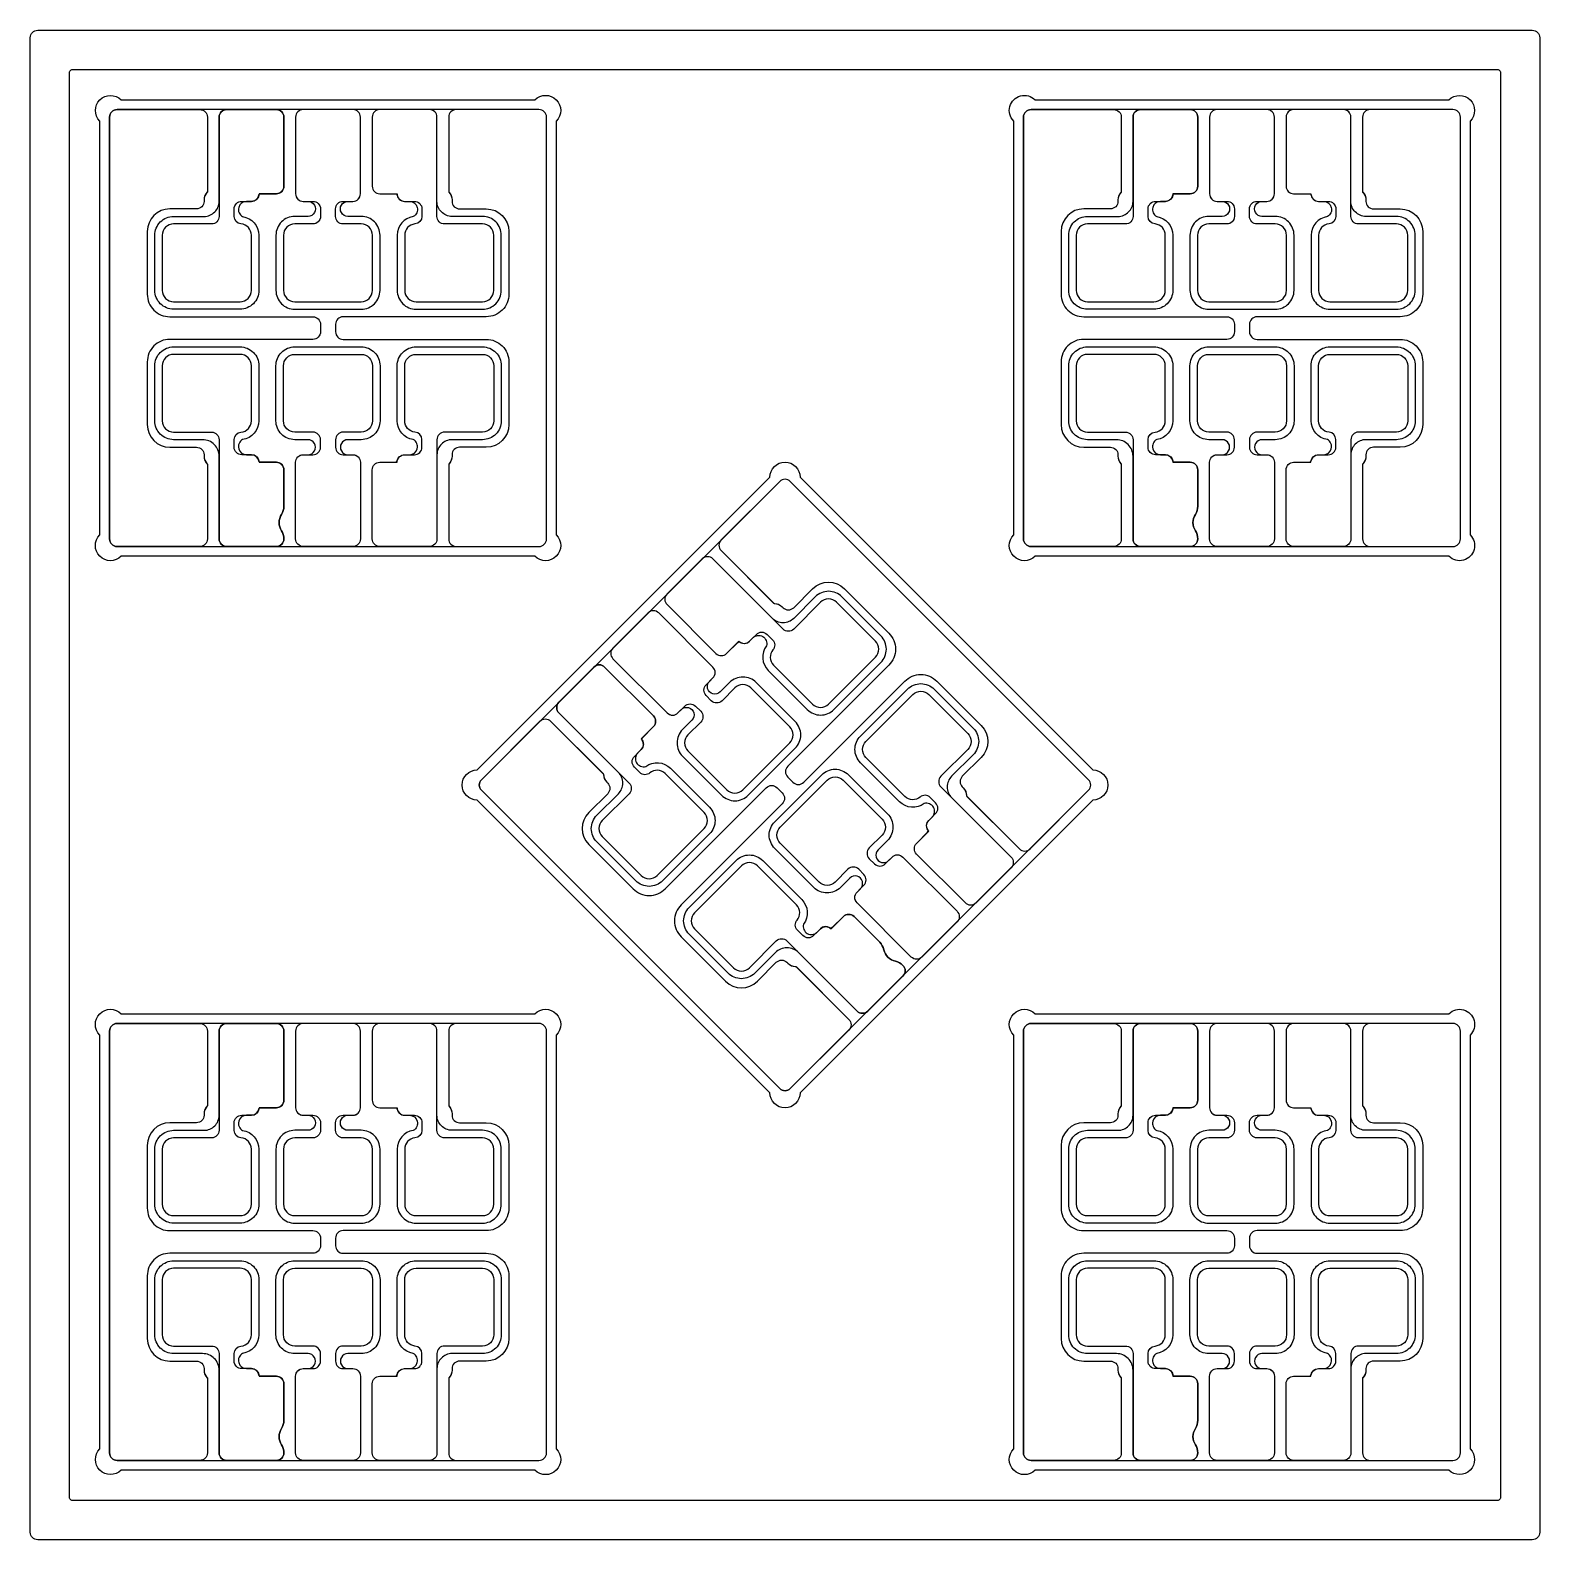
# Model space of a CAD drawing. Header units: millimetres. Extents: x -50 to 50, y -50 to 50.
import ezdxf

# ---------------------------------------------------------------- set-up
doc = ezdxf.new("R2010")
doc.units = ezdxf.units.MM
for name, color, linetype in [('hoye_holder', 7, 'Continuous'), ('hoye_holder_extents', 7, 'Continuous'), ('hoye_metal_feature', 4, 'Continuous'), ('hoye_metal_support', 9, 'Continuous'), ('hoye_shim', 5, 'Continuous'), ('shelf_riser', 6, 'Continuous')]:
    doc.layers.add(name, color=color, linetype=linetype)

msp = doc.modelspace()

# ---------------------------------------------------------------- linework, layer by layer
at = {"layer": 'hoye_holder'}
for points in [[(-45.48, 44.07, -1), (-44.07, 45.48), (-16.6, 45.48, -1), (-15.18, 44.07), (-15.18, 16.6, -1), (-16.6, 15.18), (-44.07, 15.18, -1), (-45.48, 16.6)], [(15.18, 44.07, -1), (16.6, 45.48), (44.07, 45.48, -1), (45.48, 44.07), (45.48, 16.6, -1), (44.07, 15.18), (16.6, 15.18, -1), (15.18, 16.6)], [(-20.43, -1, -1), (-20.43, 1), (-1, 20.43, -1), (1, 20.43), (20.43, 1, -1), (20.43, -1), (1, -20.43, -1), (-1, -20.43)], [(-45.48, -16.6, -1), (-44.07, -15.18), (-16.6, -15.18, -1), (-15.18, -16.6), (-15.18, -44.07, -1), (-16.6, -45.48), (-44.07, -45.48, -1), (-45.48, -44.07)], [(15.18, -16.6, -1), (16.6, -15.18), (44.07, -15.18, -1), (45.48, -16.6), (45.48, -44.07, -1), (44.07, -45.48), (16.6, -45.48, -1), (15.18, -44.07)]]:
    msp.add_lwpolyline(points, format="xyb", close=True, dxfattribs=at)
at = {"layer": 'hoye_holder_extents'}
msp.add_lwpolyline([(-50.1, -49.6), (-50.1, 49.6, -0.414214), (-49.6, 50.1), (49.6, 50.1, -0.414214), (50.1, 49.6), (50.1, -49.6, -0.414214), (49.6, -50.1), (-49.6, -50.1, -0.414214)], format="xyb", close=True, dxfattribs=at)
at = {"layer": 'hoye_metal_feature'}
for points in [[(-44.33, 44.83), (-38.84, 44.83, -0.414214), (-38.34, 44.33), (-38.34, 39.41, -0.183232), (-38.37, 39.33, 0.183233), (-38.56, 38.83), (-38.56, 38.74, -0.414214), (-39.06, 38.24), (-40.83, 38.24, 0.414212), (-42.33, 36.74), (-42.33, 32.58, 0.414215), (-40.83, 31.08), (-31.33, 31.08, -0.414213), (-30.83, 30.58), (-30.83, 30.08, -0.414214), (-31.33, 29.58), (-40.83, 29.58, 0.414215), (-42.33, 28.08), (-42.33, 23.92, 0.414212), (-40.83, 22.42), (-39.06, 22.42, -0.414214), (-38.56, 21.92), (-38.56, 21.83, 0.183233), (-38.37, 21.34, -0.183232), (-38.34, 21.25), (-38.34, 16.33, -0.414214), (-38.84, 15.83), (-44.33, 15.83, -0.414214), (-44.83, 16.33), (-44.83, 44.33, -0.414214)], [(-37.56, 38.74), (-37.56, 37.74, -0.414214), (-38.06, 37.24), (-40.58, 37.24, 0.414214), (-41.33, 36.49), (-41.33, 32.83, 0.414214), (-40.58, 32.08), (-36.17, 32.08, 0.414214), (-35.42, 32.83), (-35.42, 36.49, 0.388526), (-36.11, 37.24, -0.388526), (-36.56, 37.74), (-36.56, 38.24, -0.414214), (-36.06, 38.74), (-35.41, 38.74, 0.356394), (-34.92, 39.14, -0.356394), (-34.8, 39.24), (-33.76, 39.24, 0.414214), (-33.26, 39.74), (-33.26, 44.33, 0.414214), (-33.76, 44.83), (-37.06, 44.83, 0.414214), (-37.56, 44.33), (-37.56, 40.29)], [(-31.98, 38.74), (-31.33, 38.74, -0.414214), (-30.83, 38.24), (-30.83, 37.74, -0.414213), (-31.33, 37.24), (-32.54, 37.24, 0.414214), (-33.29, 36.49), (-33.29, 32.83, 0.414214), (-32.54, 32.08), (-28.13, 32.08, 0.414214), (-27.38, 32.83), (-27.38, 36.49, 0.414214), (-28.13, 37.24), (-29.33, 37.24, -0.414214), (-29.83, 37.74), (-29.83, 38.24, -0.414213), (-29.33, 38.74), (-28.68, 38.74, 0.414214), (-28.18, 39.24), (-28.18, 44.33, 0.414214), (-28.68, 44.83), (-31.98, 44.83, 0.414214), (-32.48, 44.33), (-32.48, 39.24, 0.414213)], [(-16.33, 44.83), (-21.82, 44.83, 0.414214), (-22.32, 44.33), (-22.32, 39.41, 0.183232), (-22.29, 39.33, -0.183233), (-22.1, 38.83), (-22.1, 38.74, 0.414214), (-21.6, 38.24), (-19.83, 38.24, -0.414212), (-18.33, 36.74), (-18.33, 32.58, -0.414215), (-19.83, 31.08), (-29.33, 31.08, 0.414213), (-29.83, 30.58), (-29.83, 30.08, 0.414214), (-29.33, 29.58), (-19.83, 29.58, -0.414215), (-18.33, 28.08), (-18.33, 23.92, -0.414212), (-19.83, 22.42), (-21.6, 22.42, 0.414214), (-22.1, 21.92), (-22.1, 21.83, -0.183233), (-22.29, 21.34, 0.183232), (-22.32, 21.25), (-22.32, 16.33, 0.414214), (-21.82, 15.83), (-16.33, 15.83, 0.414214), (-15.83, 16.33), (-15.83, 44.33, 0.414214)], [(-27.4, 44.33), (-27.4, 39.74, 0.414214), (-26.9, 39.24), (-25.87, 39.24, -0.356394), (-25.74, 39.14, 0.356394), (-25.25, 38.74), (-24.6, 38.74, -0.414214), (-24.1, 38.24), (-24.1, 37.74, -0.388526), (-24.56, 37.24, 0.388526), (-25.24, 36.49), (-25.24, 32.83, 0.414214), (-24.49, 32.08), (-20.08, 32.08, 0.414214), (-19.33, 32.83), (-19.33, 36.49, 0.414214), (-20.08, 37.24), (-22.6, 37.24, -0.414214), (-23.1, 37.74), (-23.1, 38.74), (-23.1, 40.29), (-23.1, 44.33, 0.414214), (-23.6, 44.83), (-26.9, 44.83, 0.414214)], [(16.33, 44.83), (21.82, 44.83, -0.414214), (22.32, 44.33), (22.32, 39.41, -0.183232), (22.29, 39.33, 0.183233), (22.1, 38.83), (22.1, 38.74, -0.414214), (21.6, 38.24), (19.83, 38.24, 0.414212), (18.33, 36.74), (18.33, 32.58, 0.414215), (19.83, 31.08), (29.33, 31.08, -0.414213), (29.83, 30.58), (29.83, 30.08, -0.414214), (29.33, 29.58), (19.83, 29.58, 0.414215), (18.33, 28.08), (18.33, 23.92, 0.414212), (19.83, 22.42), (21.6, 22.42, -0.414214), (22.1, 21.92), (22.1, 21.83, 0.183233), (22.29, 21.34, -0.183232), (22.32, 21.25), (22.32, 16.33, -0.414214), (21.82, 15.83), (16.33, 15.83, -0.414214), (15.83, 16.33), (15.83, 44.33, -0.414214)], [(23.1, 38.74), (23.1, 37.74, -0.414214), (22.6, 37.24), (20.08, 37.24, 0.414214), (19.33, 36.49), (19.33, 32.83, 0.414214), (20.08, 32.08), (24.49, 32.08, 0.414214), (25.24, 32.83), (25.24, 36.49, 0.388526), (24.56, 37.24, -0.388526), (24.1, 37.74), (24.1, 38.24, -0.414214), (24.6, 38.74), (25.25, 38.74, 0.356394), (25.74, 39.14, -0.356394), (25.87, 39.24), (26.9, 39.24, 0.414214), (27.4, 39.74), (27.4, 44.33, 0.414214), (26.9, 44.83), (23.6, 44.83, 0.414214), (23.1, 44.33), (23.1, 40.29)], [(28.68, 38.74), (29.33, 38.74, -0.414214), (29.83, 38.24), (29.83, 37.74, -0.414213), (29.33, 37.24), (28.13, 37.24, 0.414214), (27.38, 36.49), (27.38, 32.83, 0.414214), (28.13, 32.08), (32.54, 32.08, 0.414214), (33.29, 32.83), (33.29, 36.49, 0.414214), (32.54, 37.24), (31.33, 37.24, -0.414214), (30.83, 37.74), (30.83, 38.24, -0.414213), (31.33, 38.74), (31.98, 38.74, 0.414214), (32.48, 39.24), (32.48, 44.33, 0.414214), (31.98, 44.83), (28.68, 44.83, 0.414214), (28.18, 44.33), (28.18, 39.24, 0.414213)], [(44.33, 44.83), (38.84, 44.83, 0.414214), (38.34, 44.33), (38.34, 39.41, 0.183232), (38.37, 39.33, -0.183233), (38.56, 38.83), (38.56, 38.74, 0.414214), (39.06, 38.24), (40.83, 38.24, -0.414212), (42.33, 36.74), (42.33, 32.58, -0.414215), (40.83, 31.08), (31.33, 31.08, 0.414213), (30.83, 30.58), (30.83, 30.08, 0.414214), (31.33, 29.58), (40.83, 29.58, -0.414215), (42.33, 28.08), (42.33, 23.92, -0.414212), (40.83, 22.42), (39.06, 22.42, 0.414214), (38.56, 21.92), (38.56, 21.83, -0.183233), (38.37, 21.34, 0.183232), (38.34, 21.25), (38.34, 16.33, 0.414214), (38.84, 15.83), (44.33, 15.83, 0.414214), (44.83, 16.33), (44.83, 44.33, 0.414214)], [(33.26, 44.33), (33.26, 39.74, 0.414214), (33.76, 39.24), (34.8, 39.24, -0.356394), (34.92, 39.14, 0.356394), (35.41, 38.74), (36.06, 38.74, -0.414214), (36.56, 38.24), (36.56, 37.74, -0.388526), (36.11, 37.24, 0.388526), (35.42, 36.49), (35.42, 32.83, 0.414214), (36.17, 32.08), (40.58, 32.08, 0.414214), (41.33, 32.83), (41.33, 36.49, 0.414214), (40.58, 37.24), (38.06, 37.24, -0.414214), (37.56, 37.74), (37.56, 38.74), (37.56, 40.29), (37.56, 44.33, 0.414214), (37.06, 44.83), (33.76, 44.83, 0.414214)], [(-33.76, 15.83, 0.414214), (-33.26, 16.33, 0.144369), (-33.42, 16.88, -0.294884), (-33.42, 17.96, 0.144369), (-33.26, 18.5), (-33.26, 20.92, 0.414214), (-33.76, 21.42), (-34.8, 21.42, -0.356394), (-34.92, 21.52, 0.356394), (-35.41, 21.92), (-36.06, 21.92, -0.414214), (-36.56, 22.42), (-36.56, 22.93, -0.388526), (-36.11, 23.42, 0.388526), (-35.42, 24.17), (-35.42, 27.83, 0.414214), (-36.17, 28.58), (-40.58, 28.58, 0.414214), (-41.33, 27.83), (-41.33, 24.17, 0.414214), (-40.58, 23.42), (-38.06, 23.42, -0.414214), (-37.56, 22.92), (-37.56, 21.92), (-37.56, 20.38), (-37.56, 16.33, 0.414214), (-37.06, 15.83)], [(-31.98, 21.92), (-31.33, 21.92, 0.414214), (-30.83, 22.42), (-30.83, 22.92, 0.414213), (-31.33, 23.42), (-32.54, 23.42, -0.414214), (-33.29, 24.17), (-33.29, 27.83, -0.414214), (-32.54, 28.58), (-28.13, 28.58, -0.414214), (-27.38, 27.83), (-27.38, 24.17, -0.414214), (-28.13, 23.42), (-29.33, 23.42, 0.414214), (-29.83, 22.92), (-29.83, 22.42, 0.414213), (-29.33, 21.92), (-28.68, 21.92, -0.414214), (-28.18, 21.42), (-28.18, 16.33, -0.414214), (-28.68, 15.83), (-31.98, 15.83, -0.414214), (-32.48, 16.33), (-32.48, 21.42, -0.414213)], [(-27.4, 16.33), (-27.4, 20.92, -0.414214), (-26.9, 21.42), (-25.87, 21.42, 0.356394), (-25.74, 21.52, -0.356394), (-25.25, 21.92), (-24.6, 21.92, 0.414214), (-24.1, 22.42), (-24.1, 22.93, 0.388526), (-24.56, 23.42, -0.388526), (-25.24, 24.17), (-25.24, 27.83, -0.414214), (-24.49, 28.58), (-20.08, 28.58, -0.414214), (-19.33, 27.83), (-19.33, 24.17, -0.414214), (-20.08, 23.42), (-22.6, 23.42, 0.414214), (-23.1, 22.92), (-23.1, 21.92), (-23.1, 20.38), (-23.1, 16.33, -0.414214), (-23.6, 15.83), (-26.9, 15.83, -0.414214)], [(26.9, 15.83, 0.414214), (27.4, 16.33, 0.144369), (27.24, 16.88, -0.294884), (27.24, 17.96, 0.144369), (27.4, 18.5), (27.4, 20.92, 0.414214), (26.9, 21.42), (25.87, 21.42, -0.356394), (25.74, 21.52, 0.356394), (25.25, 21.92), (24.6, 21.92, -0.414214), (24.1, 22.42), (24.1, 22.93, -0.388526), (24.56, 23.42, 0.388526), (25.24, 24.17), (25.24, 27.83, 0.414214), (24.49, 28.58), (20.08, 28.58, 0.414214), (19.33, 27.83), (19.33, 24.17, 0.414214), (20.08, 23.42), (22.6, 23.42, -0.414214), (23.1, 22.92), (23.1, 21.92), (23.1, 20.38), (23.1, 16.33, 0.414214), (23.6, 15.83)], [(28.68, 21.92), (29.33, 21.92, 0.414214), (29.83, 22.42), (29.83, 22.92, 0.414213), (29.33, 23.42), (28.13, 23.42, -0.414214), (27.38, 24.17), (27.38, 27.83, -0.414214), (28.13, 28.58), (32.54, 28.58, -0.414214), (33.29, 27.83), (33.29, 24.17, -0.414214), (32.54, 23.42), (31.33, 23.42, 0.414214), (30.83, 22.92), (30.83, 22.42, 0.414213), (31.33, 21.92), (31.98, 21.92, -0.414214), (32.48, 21.42), (32.48, 16.33, -0.414214), (31.98, 15.83), (28.68, 15.83, -0.414214), (28.18, 16.33), (28.18, 21.42, -0.414213)], [(33.26, 16.33), (33.26, 20.92, -0.414214), (33.76, 21.42), (34.8, 21.42, 0.356394), (34.92, 21.52, -0.356394), (35.41, 21.92), (36.06, 21.92, 0.414214), (36.56, 22.42), (36.56, 22.93, 0.388526), (36.11, 23.42, -0.388526), (35.42, 24.17), (35.42, 27.83, -0.414214), (36.17, 28.58), (40.58, 28.58, -0.414214), (41.33, 27.83), (41.33, 24.17, -0.414214), (40.58, 23.42), (38.06, 23.42, 0.414214), (37.56, 22.92), (37.56, 21.92), (37.56, 20.38), (37.56, 16.33, -0.414214), (37.06, 15.83), (33.76, 15.83, -0.414214)], [(-0.35, 20.15), (-4.24, 16.27, 0.414214), (-4.24, 15.56), (-0.76, 12.08, 0.183232), (-0.68, 12.05, -0.183233), (-0.19, 11.83), (-0.13, 11.77, 0.414214), (0.58, 11.77), (1.83, 13.02, -0.414212), (3.95, 13.02), (6.89, 10.08, -0.414215), (6.89, 7.95), (0.18, 1.24, 0.414213), (0.18, 0.53), (0.53, 0.18, 0.414214), (1.24, 0.18), (7.95, 6.89, -0.414215), (10.08, 6.89), (13.02, 3.95, -0.414212), (13.02, 1.83), (11.77, 0.58, 0.414214), (11.77, -0.13), (11.83, -0.19, -0.183233), (12.05, -0.68, 0.183232), (12.08, -0.76), (15.56, -4.24, 0.414214), (16.27, -4.24), (20.15, -0.35, 0.414214), (20.15, 0.35), (0.35, 20.15, 0.414214)], [(-7.83, 11.97), (-4.58, 8.73, 0.414214), (-3.88, 8.73), (-3.14, 9.46, -0.356394), (-2.98, 9.48, 0.356394), (-2.36, 9.54), (-1.9, 10, -0.414214), (-1.19, 10), (-0.83, 9.64, -0.388526), (-0.8, 8.97, 0.388526), (-0.76, 7.96), (1.83, 5.37, 0.414214), (2.89, 5.37), (6.01, 8.49, 0.414214), (6.01, 9.55), (3.42, 12.13, 0.414214), (2.36, 12.13), (0.58, 10.35, -0.414214), (-0.13, 10.35), (-0.84, 11.06), (-1.93, 12.15), (-4.79, 15.01, 0.414214), (-5.49, 15.01), (-7.83, 12.68, 0.414214)], [(-7.11, 4.78), (-6.65, 5.24, -0.414214), (-5.95, 5.24), (-5.59, 4.89, -0.414213), (-5.59, 4.18), (-6.45, 3.33, 0.414214), (-6.45, 2.27), (-3.86, -0.32, 0.414214), (-2.8, -0.32), (0.32, 2.8, 0.414214), (0.32, 3.86), (-2.27, 6.45, 0.414214), (-3.33, 6.45), (-4.18, 5.59, -0.414214), (-4.89, 5.59), (-5.24, 5.95, -0.414213), (-5.24, 6.65), (-4.78, 7.11, 0.414214), (-4.78, 7.82), (-8.38, 11.42, 0.414214), (-9.09, 11.42), (-11.42, 9.09, 0.414214), (-11.42, 8.38), (-7.82, 4.78, 0.414213)], [(-11.06, 0.84), (-10.35, 0.13, -0.414214), (-10.35, -0.58), (-12.13, -2.36, 0.414214), (-12.13, -3.42), (-9.55, -6.01, 0.414214), (-8.49, -6.01), (-5.37, -2.89, 0.414214), (-5.37, -1.83), (-7.96, 0.76, 0.388526), (-8.97, 0.8, -0.388526), (-9.64, 0.83), (-10, 1.19, -0.414214), (-10, 1.9), (-9.54, 2.36, 0.356394), (-9.48, 2.98, -0.356394), (-9.46, 3.14), (-8.73, 3.88, 0.414214), (-8.73, 4.58), (-11.97, 7.83, 0.414214), (-12.68, 7.83), (-15.01, 5.49, 0.414214), (-15.01, 4.79), (-12.15, 1.93)], [(11.97, -7.83), (8.73, -4.58, -0.414214), (8.73, -3.88), (9.46, -3.14, 0.356394), (9.48, -2.98, -0.356394), (9.54, -2.36), (10, -1.9, 0.414214), (10, -1.19), (9.64, -0.83, 0.388526), (8.97, -0.8, -0.388526), (7.96, -0.76), (5.37, 1.83, -0.414214), (5.37, 2.89), (8.49, 6.01, -0.414214), (9.55, 6.01), (12.13, 3.42, -0.414214), (12.13, 2.36), (10.35, 0.58, 0.414214), (10.35, -0.13), (11.06, -0.84), (12.15, -1.93), (15.01, -4.79, -0.414214), (15.01, -5.49), (12.68, -7.83, -0.414214)], [(-20.15, 0.35), (-16.27, 4.24, -0.414214), (-15.56, 4.24), (-12.08, 0.76, -0.183232), (-12.05, 0.68, 0.183233), (-11.83, 0.19), (-11.77, 0.13, -0.414214), (-11.77, -0.58), (-13.02, -1.83, 0.414212), (-13.02, -3.95), (-10.08, -6.89, 0.414215), (-7.95, -6.89), (-1.24, -0.18, -0.414213), (-0.53, -0.18), (-0.18, -0.53, -0.414214), (-0.18, -1.24), (-6.89, -7.95, 0.414215), (-6.89, -10.08), (-3.95, -13.02, 0.414212), (-1.83, -13.02), (-0.58, -11.77, -0.414214), (0.13, -11.77), (0.19, -11.83, 0.183233), (0.68, -12.05, -0.183232), (0.76, -12.08), (4.24, -15.56, -0.414214), (4.24, -16.27), (0.35, -20.15, -0.414214), (-0.35, -20.15), (-20.15, -0.35, -0.414214)], [(4.78, -7.11), (5.24, -6.65, 0.414214), (5.24, -5.95), (4.89, -5.59, 0.414213), (4.18, -5.59), (3.33, -6.45, -0.414214), (2.27, -6.45), (-0.32, -3.86, -0.414214), (-0.32, -2.8), (2.8, 0.32, -0.414214), (3.86, 0.32), (6.45, -2.27, -0.414214), (6.45, -3.33), (5.59, -4.18, 0.414214), (5.59, -4.89), (5.95, -5.24, 0.414213), (6.65, -5.24), (7.11, -4.78, -0.414214), (7.82, -4.78), (11.42, -8.38, -0.414214), (11.42, -9.09), (9.09, -11.42, -0.414214), (8.38, -11.42), (4.78, -7.82, -0.414213)], [(7.83, -12.68, 0.414214), (7.83, -11.97, 0.144369), (7.33, -11.7, -0.294884), (6.56, -10.93, 0.144369), (6.29, -10.44), (4.58, -8.73, 0.414214), (3.88, -8.73), (3.14, -9.46, -0.356394), (2.98, -9.48, 0.356394), (2.36, -9.54), (1.9, -10, -0.414214), (1.19, -10), (0.83, -9.64, -0.388526), (0.8, -8.97, 0.388526), (0.76, -7.96), (-1.83, -5.37, 0.414214), (-2.89, -5.37), (-6.01, -8.49, 0.414214), (-6.01, -9.55), (-3.42, -12.13, 0.414214), (-2.36, -12.13), (-0.58, -10.35, -0.414214), (0.13, -10.35), (0.84, -11.06), (1.93, -12.15), (4.79, -15.01, 0.414214), (5.49, -15.01)], [(-44.33, -15.83), (-38.84, -15.83, -0.414214), (-38.34, -16.33), (-38.34, -21.25, -0.183232), (-38.37, -21.34, 0.183233), (-38.56, -21.83), (-38.56, -21.92, -0.414214), (-39.06, -22.42), (-40.83, -22.42, 0.414212), (-42.33, -23.92), (-42.33, -28.08, 0.414215), (-40.83, -29.58), (-31.33, -29.58, -0.414213), (-30.83, -30.08), (-30.83, -30.58, -0.414214), (-31.33, -31.08), (-40.83, -31.08, 0.414215), (-42.33, -32.58), (-42.33, -36.74, 0.414212), (-40.83, -38.24), (-39.06, -38.24, -0.414214), (-38.56, -38.74), (-38.56, -38.83, 0.183233), (-38.37, -39.33, -0.183232), (-38.34, -39.41), (-38.34, -44.33, -0.414214), (-38.84, -44.83), (-44.33, -44.83, -0.414214), (-44.83, -44.33), (-44.83, -16.33, -0.414214)], [(-37.56, -21.92), (-37.56, -22.92, -0.414214), (-38.06, -23.42), (-40.58, -23.42, 0.414214), (-41.33, -24.17), (-41.33, -27.83, 0.414214), (-40.58, -28.58), (-36.17, -28.58, 0.414214), (-35.42, -27.83), (-35.42, -24.17, 0.388526), (-36.11, -23.42, -0.388526), (-36.56, -22.93), (-36.56, -22.42, -0.414214), (-36.06, -21.92), (-35.41, -21.92, 0.356394), (-34.92, -21.52, -0.356394), (-34.8, -21.42), (-33.76, -21.42, 0.414214), (-33.26, -20.92), (-33.26, -16.33, 0.414214), (-33.76, -15.83), (-37.06, -15.83, 0.414214), (-37.56, -16.33), (-37.56, -20.38)], [(-31.98, -21.92), (-31.33, -21.92, -0.414214), (-30.83, -22.42), (-30.83, -22.92, -0.414213), (-31.33, -23.42), (-32.54, -23.42, 0.414214), (-33.29, -24.17), (-33.29, -27.83, 0.414214), (-32.54, -28.58), (-28.13, -28.58, 0.414214), (-27.38, -27.83), (-27.38, -24.17, 0.414214), (-28.13, -23.42), (-29.33, -23.42, -0.414214), (-29.83, -22.92), (-29.83, -22.42, -0.414213), (-29.33, -21.92), (-28.68, -21.92, 0.414214), (-28.18, -21.42), (-28.18, -16.33, 0.414214), (-28.68, -15.83), (-31.98, -15.83, 0.414214), (-32.48, -16.33), (-32.48, -21.42, 0.414213)], [(-16.33, -15.83), (-21.82, -15.83, 0.414214), (-22.32, -16.33), (-22.32, -21.25, 0.183232), (-22.29, -21.34, -0.183233), (-22.1, -21.83), (-22.1, -21.92, 0.414214), (-21.6, -22.42), (-19.83, -22.42, -0.414212), (-18.33, -23.92), (-18.33, -28.08, -0.414215), (-19.83, -29.58), (-29.33, -29.58, 0.414213), (-29.83, -30.08), (-29.83, -30.58, 0.414214), (-29.33, -31.08), (-19.83, -31.08, -0.414215), (-18.33, -32.58), (-18.33, -36.74, -0.414212), (-19.83, -38.24), (-21.6, -38.24, 0.414214), (-22.1, -38.74), (-22.1, -38.83, -0.183233), (-22.29, -39.33, 0.183232), (-22.32, -39.41), (-22.32, -44.33, 0.414214), (-21.82, -44.83), (-16.33, -44.83, 0.414214), (-15.83, -44.33), (-15.83, -16.33, 0.414214)], [(-27.4, -16.33), (-27.4, -20.92, 0.414214), (-26.9, -21.42), (-25.87, -21.42, -0.356394), (-25.74, -21.52, 0.356394), (-25.25, -21.92), (-24.6, -21.92, -0.414214), (-24.1, -22.42), (-24.1, -22.93, -0.388526), (-24.56, -23.42, 0.388526), (-25.24, -24.17), (-25.24, -27.83, 0.414214), (-24.49, -28.58), (-20.08, -28.58, 0.414214), (-19.33, -27.83), (-19.33, -24.17, 0.414214), (-20.08, -23.42), (-22.6, -23.42, -0.414214), (-23.1, -22.92), (-23.1, -21.92), (-23.1, -20.38), (-23.1, -16.33, 0.414214), (-23.6, -15.83), (-26.9, -15.83, 0.414214)], [(16.33, -15.83), (21.82, -15.83, -0.414214), (22.32, -16.33), (22.32, -21.25, -0.183232), (22.29, -21.34, 0.183233), (22.1, -21.83), (22.1, -21.92, -0.414214), (21.6, -22.42), (19.83, -22.42, 0.414212), (18.33, -23.92), (18.33, -28.08, 0.414215), (19.83, -29.58), (29.33, -29.58, -0.414213), (29.83, -30.08), (29.83, -30.58, -0.414214), (29.33, -31.08), (19.83, -31.08, 0.414215), (18.33, -32.58), (18.33, -36.74, 0.414212), (19.83, -38.24), (21.6, -38.24, -0.414214), (22.1, -38.74), (22.1, -38.83, 0.183233), (22.29, -39.33, -0.183232), (22.32, -39.41), (22.32, -44.33, -0.414214), (21.82, -44.83), (16.33, -44.83, -0.414214), (15.83, -44.33), (15.83, -16.33, -0.414214)], [(23.1, -21.92), (23.1, -22.92, -0.414214), (22.6, -23.42), (20.08, -23.42, 0.414214), (19.33, -24.17), (19.33, -27.83, 0.414214), (20.08, -28.58), (24.49, -28.58, 0.414214), (25.24, -27.83), (25.24, -24.17, 0.388526), (24.56, -23.42, -0.388526), (24.1, -22.93), (24.1, -22.42, -0.414214), (24.6, -21.92), (25.25, -21.92, 0.356394), (25.74, -21.52, -0.356394), (25.87, -21.42), (26.9, -21.42, 0.414214), (27.4, -20.92), (27.4, -16.33, 0.414214), (26.9, -15.83), (23.6, -15.83, 0.414214), (23.1, -16.33), (23.1, -20.38)], [(28.68, -21.92), (29.33, -21.92, -0.414214), (29.83, -22.42), (29.83, -22.92, -0.414213), (29.33, -23.42), (28.13, -23.42, 0.414214), (27.38, -24.17), (27.38, -27.83, 0.414214), (28.13, -28.58), (32.54, -28.58, 0.414214), (33.29, -27.83), (33.29, -24.17, 0.414214), (32.54, -23.42), (31.33, -23.42, -0.414214), (30.83, -22.92), (30.83, -22.42, -0.414213), (31.33, -21.92), (31.98, -21.92, 0.414214), (32.48, -21.42), (32.48, -16.33, 0.414214), (31.98, -15.83), (28.68, -15.83, 0.414214), (28.18, -16.33), (28.18, -21.42, 0.414213)], [(44.33, -15.83), (38.84, -15.83, 0.414214), (38.34, -16.33), (38.34, -21.25, 0.183232), (38.37, -21.34, -0.183233), (38.56, -21.83), (38.56, -21.92, 0.414214), (39.06, -22.42), (40.83, -22.42, -0.414212), (42.33, -23.92), (42.33, -28.08, -0.414215), (40.83, -29.58), (31.33, -29.58, 0.414213), (30.83, -30.08), (30.83, -30.58, 0.414214), (31.33, -31.08), (40.83, -31.08, -0.414215), (42.33, -32.58), (42.33, -36.74, -0.414212), (40.83, -38.24), (39.06, -38.24, 0.414214), (38.56, -38.74), (38.56, -38.83, -0.183233), (38.37, -39.33, 0.183232), (38.34, -39.41), (38.34, -44.33, 0.414214), (38.84, -44.83), (44.33, -44.83, 0.414214), (44.83, -44.33), (44.83, -16.33, 0.414214)], [(33.26, -16.33), (33.26, -20.92, 0.414214), (33.76, -21.42), (34.8, -21.42, -0.356394), (34.92, -21.52, 0.356394), (35.41, -21.92), (36.06, -21.92, -0.414214), (36.56, -22.42), (36.56, -22.93, -0.388526), (36.11, -23.42, 0.388526), (35.42, -24.17), (35.42, -27.83, 0.414214), (36.17, -28.58), (40.58, -28.58, 0.414214), (41.33, -27.83), (41.33, -24.17, 0.414214), (40.58, -23.42), (38.06, -23.42, -0.414214), (37.56, -22.92), (37.56, -21.92), (37.56, -20.38), (37.56, -16.33, 0.414214), (37.06, -15.83), (33.76, -15.83, 0.414214)], [(-33.76, -44.83, 0.414214), (-33.26, -44.33, 0.144369), (-33.42, -43.79, -0.294884), (-33.42, -42.71, 0.144369), (-33.26, -42.16), (-33.26, -39.74, 0.414214), (-33.76, -39.24), (-34.8, -39.24, -0.356394), (-34.92, -39.14, 0.356394), (-35.41, -38.74), (-36.06, -38.74, -0.414214), (-36.56, -38.24), (-36.56, -37.74, -0.388526), (-36.11, -37.24, 0.388526), (-35.42, -36.49), (-35.42, -32.83, 0.414214), (-36.17, -32.08), (-40.58, -32.08, 0.414214), (-41.33, -32.83), (-41.33, -36.49, 0.414214), (-40.58, -37.24), (-38.06, -37.24, -0.414214), (-37.56, -37.74), (-37.56, -38.74), (-37.56, -40.29), (-37.56, -44.33, 0.414214), (-37.06, -44.83)], [(-31.98, -38.74), (-31.33, -38.74, 0.414214), (-30.83, -38.24), (-30.83, -37.74, 0.414213), (-31.33, -37.24), (-32.54, -37.24, -0.414214), (-33.29, -36.49), (-33.29, -32.83, -0.414214), (-32.54, -32.08), (-28.13, -32.08, -0.414214), (-27.38, -32.83), (-27.38, -36.49, -0.414214), (-28.13, -37.24), (-29.33, -37.24, 0.414214), (-29.83, -37.74), (-29.83, -38.24, 0.414213), (-29.33, -38.74), (-28.68, -38.74, -0.414214), (-28.18, -39.24), (-28.18, -44.33, -0.414214), (-28.68, -44.83), (-31.98, -44.83, -0.414214), (-32.48, -44.33), (-32.48, -39.24, -0.414213)], [(-27.4, -44.33), (-27.4, -39.74, -0.414214), (-26.9, -39.24), (-25.87, -39.24, 0.356394), (-25.74, -39.14, -0.356394), (-25.25, -38.74), (-24.6, -38.74, 0.414214), (-24.1, -38.24), (-24.1, -37.74, 0.388526), (-24.56, -37.24, -0.388526), (-25.24, -36.49), (-25.24, -32.83, -0.414214), (-24.49, -32.08), (-20.08, -32.08, -0.414214), (-19.33, -32.83), (-19.33, -36.49, -0.414214), (-20.08, -37.24), (-22.6, -37.24, 0.414214), (-23.1, -37.74), (-23.1, -38.74), (-23.1, -40.29), (-23.1, -44.33, -0.414214), (-23.6, -44.83), (-26.9, -44.83, -0.414214)], [(26.9, -44.83, 0.414214), (27.4, -44.33, 0.144369), (27.24, -43.79, -0.294884), (27.24, -42.71, 0.144369), (27.4, -42.16), (27.4, -39.74, 0.414214), (26.9, -39.24), (25.87, -39.24, -0.356394), (25.74, -39.14, 0.356394), (25.25, -38.74), (24.6, -38.74, -0.414214), (24.1, -38.24), (24.1, -37.74, -0.388526), (24.56, -37.24, 0.388526), (25.24, -36.49), (25.24, -32.83, 0.414214), (24.49, -32.08), (20.08, -32.08, 0.414214), (19.33, -32.83), (19.33, -36.49, 0.414214), (20.08, -37.24), (22.6, -37.24, -0.414214), (23.1, -37.74), (23.1, -38.74), (23.1, -40.29), (23.1, -44.33, 0.414214), (23.6, -44.83)], [(28.68, -38.74), (29.33, -38.74, 0.414214), (29.83, -38.24), (29.83, -37.74, 0.414213), (29.33, -37.24), (28.13, -37.24, -0.414214), (27.38, -36.49), (27.38, -32.83, -0.414214), (28.13, -32.08), (32.54, -32.08, -0.414214), (33.29, -32.83), (33.29, -36.49, -0.414214), (32.54, -37.24), (31.33, -37.24, 0.414214), (30.83, -37.74), (30.83, -38.24, 0.414213), (31.33, -38.74), (31.98, -38.74, -0.414214), (32.48, -39.24), (32.48, -44.33, -0.414214), (31.98, -44.83), (28.68, -44.83, -0.414214), (28.18, -44.33), (28.18, -39.24, -0.414213)], [(33.26, -44.33), (33.26, -39.74, -0.414214), (33.76, -39.24), (34.8, -39.24, 0.356394), (34.92, -39.14, -0.356394), (35.41, -38.74), (36.06, -38.74, 0.414214), (36.56, -38.24), (36.56, -37.74, 0.388526), (36.11, -37.24, -0.388526), (35.42, -36.49), (35.42, -32.83, -0.414214), (36.17, -32.08), (40.58, -32.08, -0.414214), (41.33, -32.83), (41.33, -36.49, -0.414214), (40.58, -37.24), (38.06, -37.24, 0.414214), (37.56, -37.74), (37.56, -38.74), (37.56, -40.29), (37.56, -44.33, -0.414214), (37.06, -44.83), (33.76, -44.83, -0.414214)]]:
    msp.add_lwpolyline(points, format="xyb", close=True, dxfattribs=at)
at = {"layer": 'hoye_metal_support'}
for points in [[(-38.34, 16.33, -0.414214), (-38.84, 15.83), (-44.33, 15.83, -0.414214), (-44.83, 16.33), (-44.83, 44.33, -0.414214), (-44.33, 44.83), (-38.84, 44.83, -0.414214), (-38.34, 44.33), (-38.34, 39.36, 0.199073), (-38.56, 38.83), (-38.56, 38.74, -0.414214), (-39.06, 38.24), (-40.83, 38.24, 0.414212), (-42.33, 36.74), (-42.33, 32.58, 0.414215), (-40.83, 31.08), (-31.33, 31.08, -0.414213), (-30.83, 30.58), (-30.83, 30.08, -0.414214), (-31.33, 29.58), (-40.83, 29.58, 0.414215), (-42.33, 28.08), (-42.33, 23.92, 0.414212), (-40.83, 22.42), (-39.06, 22.42, -0.414214), (-38.56, 21.92), (-38.56, 21.83, 0.199073), (-38.34, 21.3)], [(-36, 37.73, -0.373024), (-34.92, 36.49), (-34.92, 32.83, -0.414214), (-36.17, 31.58), (-40.58, 31.58, -0.414214), (-41.83, 32.83), (-41.83, 36.49, -0.414214), (-40.58, 37.74), (-38.56, 37.74, 0.414214), (-37.56, 38.74), (-37.56, 44.33, -0.414214), (-37.06, 44.83), (-33.76, 44.83, -0.414214), (-33.26, 44.33), (-33.26, 39.74, -0.414214), (-33.76, 39.24), (-34.91, 39.24, -0.414214), (-35.41, 38.74), (-35.74, 38.74, 0.77735)], [(-29.01, 38.74), (-28.68, 38.74, 0.414213), (-28.18, 39.24), (-28.18, 44.33, 0.414214), (-28.68, 44.83), (-31.98, 44.83, 0.414214), (-32.48, 44.33), (-32.48, 39.24, 0.414214), (-31.98, 38.74), (-31.66, 38.74, -1.000003), (-31.66, 37.74), (-32.54, 37.74, 0.414214), (-33.79, 36.49), (-33.79, 32.83, 0.414214), (-32.54, 31.58), (-28.13, 31.58, 0.414214), (-26.88, 32.83), (-26.88, 36.49, 0.414214), (-28.13, 37.74), (-29.01, 37.74, -1.000003)], [(-22.32, 16.33, 0.414214), (-21.82, 15.83), (-16.33, 15.83, 0.414214), (-15.83, 16.33), (-15.83, 44.33, 0.414214), (-16.33, 44.83), (-21.82, 44.83, 0.414214), (-22.32, 44.33), (-22.32, 39.36, -0.199073), (-22.1, 38.83), (-22.1, 38.74, 0.414214), (-21.6, 38.24), (-19.83, 38.24, -0.414212), (-18.33, 36.74), (-18.33, 32.58, -0.414215), (-19.83, 31.08), (-29.33, 31.08, 0.414213), (-29.83, 30.58), (-29.83, 30.08, 0.414214), (-29.33, 29.58), (-19.83, 29.58, -0.414215), (-18.33, 28.08), (-18.33, 23.92, -0.414212), (-19.83, 22.42), (-21.6, 22.42, 0.414214), (-22.1, 21.92), (-22.1, 21.83, -0.199073), (-22.32, 21.3)], [(-24.67, 37.73, 0.373024), (-25.74, 36.49), (-25.74, 32.83, 0.414214), (-24.49, 31.58), (-20.08, 31.58, 0.414214), (-18.83, 32.83), (-18.83, 36.49, 0.414214), (-20.08, 37.74), (-22.1, 37.74, -0.414214), (-23.1, 38.74), (-23.1, 44.33, 0.414214), (-23.6, 44.83), (-26.9, 44.83, 0.414214), (-27.4, 44.33), (-27.4, 39.74, 0.414214), (-26.9, 39.24), (-25.75, 39.24, 0.414214), (-25.25, 38.74), (-24.93, 38.74, -0.77735)], [(22.32, 16.33, -0.414214), (21.82, 15.83), (16.33, 15.83, -0.414214), (15.83, 16.33), (15.83, 44.33, -0.414214), (16.33, 44.83), (21.82, 44.83, -0.414214), (22.32, 44.33), (22.32, 39.36, 0.199073), (22.1, 38.83), (22.1, 38.74, -0.414214), (21.6, 38.24), (19.83, 38.24, 0.414212), (18.33, 36.74), (18.33, 32.58, 0.414215), (19.83, 31.08), (29.33, 31.08, -0.414213), (29.83, 30.58), (29.83, 30.08, -0.414214), (29.33, 29.58), (19.83, 29.58, 0.414215), (18.33, 28.08), (18.33, 23.92, 0.414212), (19.83, 22.42), (21.6, 22.42, -0.414214), (22.1, 21.92), (22.1, 21.83, 0.199073), (22.32, 21.3)], [(24.67, 37.73, -0.373024), (25.74, 36.49), (25.74, 32.83, -0.414214), (24.49, 31.58), (20.08, 31.58, -0.414214), (18.83, 32.83), (18.83, 36.49, -0.414214), (20.08, 37.74), (22.1, 37.74, 0.414214), (23.1, 38.74), (23.1, 44.33, -0.414214), (23.6, 44.83), (26.9, 44.83, -0.414214), (27.4, 44.33), (27.4, 39.74, -0.414214), (26.9, 39.24), (25.75, 39.24, -0.414214), (25.25, 38.74), (24.93, 38.74, 0.77735)], [(31.66, 38.74), (31.98, 38.74, 0.414213), (32.48, 39.24), (32.48, 44.33, 0.414214), (31.98, 44.83), (28.68, 44.83, 0.414214), (28.18, 44.33), (28.18, 39.24, 0.414214), (28.68, 38.74), (29.01, 38.74, -1.000003), (29.01, 37.74), (28.13, 37.74, 0.414214), (26.88, 36.49), (26.88, 32.83, 0.414214), (28.13, 31.58), (32.54, 31.58, 0.414214), (33.79, 32.83), (33.79, 36.49, 0.414214), (32.54, 37.74), (31.66, 37.74, -1.000003)], [(38.34, 16.33, 0.414214), (38.84, 15.83), (44.33, 15.83, 0.414214), (44.83, 16.33), (44.83, 44.33, 0.414214), (44.33, 44.83), (38.84, 44.83, 0.414214), (38.34, 44.33), (38.34, 39.36, -0.199073), (38.56, 38.83), (38.56, 38.74, 0.414214), (39.06, 38.24), (40.83, 38.24, -0.414212), (42.33, 36.74), (42.33, 32.58, -0.414215), (40.83, 31.08), (31.33, 31.08, 0.414213), (30.83, 30.58), (30.83, 30.08, 0.414214), (31.33, 29.58), (40.83, 29.58, -0.414215), (42.33, 28.08), (42.33, 23.92, -0.414212), (40.83, 22.42), (39.06, 22.42, 0.414214), (38.56, 21.92), (38.56, 21.83, -0.199073), (38.34, 21.3)], [(36, 37.73, 0.373024), (34.92, 36.49), (34.92, 32.83, 0.414214), (36.17, 31.58), (40.58, 31.58, 0.414214), (41.83, 32.83), (41.83, 36.49, 0.414214), (40.58, 37.74), (38.56, 37.74, -0.414214), (37.56, 38.74), (37.56, 44.33, 0.414214), (37.06, 44.83), (33.76, 44.83, 0.414214), (33.26, 44.33), (33.26, 39.74, 0.414214), (33.76, 39.24), (34.91, 39.24, 0.414214), (35.41, 38.74), (35.74, 38.74, -0.77735)], [(-37.56, 21.82, 0.414214), (-38.66, 22.92), (-40.58, 22.92, -0.414214), (-41.83, 24.17), (-41.83, 27.83, -0.414214), (-40.58, 29.08), (-36.17, 29.08, -0.414214), (-34.92, 27.83), (-34.92, 24.17, -0.373024), (-36, 22.93, 0.77735), (-35.74, 21.92), (-35.41, 21.92, -0.414214), (-34.91, 21.42), (-33.76, 21.42, -0.414214), (-33.26, 20.92), (-33.26, 18.5, -0.144369), (-33.42, 17.96, 0.294884), (-33.42, 16.88, -0.144369), (-33.26, 16.33, -0.414214), (-33.76, 15.83), (-37.06, 15.83, -0.414214), (-37.56, 16.33, 0)], [(-29.01, 21.92), (-28.68, 21.92, -0.414213), (-28.18, 21.42), (-28.18, 16.33, -0.414214), (-28.68, 15.83), (-31.98, 15.83, -0.414214), (-32.48, 16.33), (-32.48, 21.42, -0.414214), (-31.98, 21.92), (-31.66, 21.92, 1.000003), (-31.66, 22.92), (-32.54, 22.92, -0.414214), (-33.79, 24.17), (-33.79, 27.83, -0.414214), (-32.54, 29.08), (-28.13, 29.08, -0.414214), (-26.88, 27.83), (-26.88, 24.17, -0.414214), (-28.13, 22.92), (-29.01, 22.92, 1.000003)], [(-24.67, 22.93, -0.373024), (-25.74, 24.17), (-25.74, 27.83, -0.414214), (-24.49, 29.08), (-20.08, 29.08, -0.414214), (-18.83, 27.83), (-18.83, 24.17, -0.414214), (-20.08, 22.92), (-22.1, 22.92, 0.414214), (-23.1, 21.92), (-23.1, 16.33, -0.414214), (-23.6, 15.83), (-26.9, 15.83, -0.414214), (-27.4, 16.33), (-27.4, 20.92, -0.414214), (-26.9, 21.42), (-25.75, 21.42, -0.414214), (-25.25, 21.92), (-24.93, 21.92, 0.77735)], [(23.1, 21.82, 0.414214), (22, 22.92), (20.08, 22.92, -0.414214), (18.83, 24.17), (18.83, 27.83, -0.414214), (20.08, 29.08), (24.49, 29.08, -0.414214), (25.74, 27.83), (25.74, 24.17, -0.373024), (24.67, 22.93, 0.77735), (24.93, 21.92), (25.25, 21.92, -0.414214), (25.75, 21.42), (26.9, 21.42, -0.414214), (27.4, 20.92), (27.4, 18.5, -0.144369), (27.24, 17.96, 0.294884), (27.24, 16.88, -0.144369), (27.4, 16.33, -0.414214), (26.9, 15.83), (23.6, 15.83, -0.414214), (23.1, 16.33, 0)], [(31.66, 21.92), (31.98, 21.92, -0.414213), (32.48, 21.42), (32.48, 16.33, -0.414214), (31.98, 15.83), (28.68, 15.83, -0.414214), (28.18, 16.33), (28.18, 21.42, -0.414214), (28.68, 21.92), (29.01, 21.92, 1.000003), (29.01, 22.92), (28.13, 22.92, -0.414214), (26.88, 24.17), (26.88, 27.83, -0.414214), (28.13, 29.08), (32.54, 29.08, -0.414214), (33.79, 27.83), (33.79, 24.17, -0.414214), (32.54, 22.92), (31.66, 22.92, 1.000003)], [(36, 22.93, -0.373024), (34.92, 24.17), (34.92, 27.83, -0.414214), (36.17, 29.08), (40.58, 29.08, -0.414214), (41.83, 27.83), (41.83, 24.17, -0.414214), (40.58, 22.92), (38.56, 22.92, 0.414214), (37.56, 21.92), (37.56, 16.33, -0.414214), (37.06, 15.83), (33.76, 15.83, -0.414214), (33.26, 16.33), (33.26, 20.92, -0.414214), (33.76, 21.42), (34.91, 21.42, -0.414214), (35.41, 21.92), (35.74, 21.92, 0.77735)], [(15.56, -4.24, 0.414214), (16.27, -4.24), (20.15, -0.35, 0.414214), (20.15, 0.35), (0.35, 20.15, 0.414214), (-0.35, 20.15), (-4.24, 16.27, 0.414214), (-4.24, 15.56), (-0.72, 12.05, -0.199073), (-0.19, 11.83), (-0.13, 11.77, 0.414214), (0.58, 11.77), (1.83, 13.02, -0.414212), (3.95, 13.02), (6.89, 10.08, -0.414215), (6.89, 7.95), (0.18, 1.24, 0.414213), (0.18, 0.53), (0.53, 0.18, 0.414214), (1.24, 0.18), (7.95, 6.89, -0.414215), (10.08, 6.89), (13.02, 3.95, -0.414212), (13.02, 1.83), (11.77, 0.58, 0.414214), (11.77, -0.13), (11.83, -0.19, -0.199073), (12.05, -0.72)], [(-1.23, 9.24, 0.373024), (-1.11, 7.6), (1.48, 5.01, 0.414214), (3.25, 5.01), (6.36, 8.13, 0.414214), (6.36, 9.9), (3.78, 12.49, 0.414214), (2.01, 12.49), (0.58, 11.06, -0.414214), (-0.84, 11.06), (-4.79, 15.01, 0.414214), (-5.49, 15.01), (-7.83, 12.68, 0.414214), (-7.83, 11.97), (-4.58, 8.73, 0.414214), (-3.88, 8.73), (-3.06, 9.54, 0.414214), (-2.36, 9.54), (-2.13, 9.77, -0.77735)], [(-5.01, 6.88), (-4.78, 7.11, 0.414213), (-4.78, 7.82), (-8.38, 11.42, 0.414214), (-9.09, 11.42), (-11.42, 9.09, 0.414214), (-11.42, 8.38), (-7.82, 4.78, 0.414214), (-7.11, 4.78), (-6.88, 5.01, -1.000003), (-6.18, 4.3), (-6.8, 3.68, 0.414214), (-6.8, 1.91), (-4.21, -0.68, 0.414214), (-2.44, -0.68), (0.68, 2.44, 0.414214), (0.68, 4.21), (-1.91, 6.8, 0.414214), (-3.68, 6.8), (-4.3, 6.18, -1.000003)], [(-9.24, 1.23, -0.373024), (-7.6, 1.11), (-5.01, -1.48, -0.414214), (-5.01, -3.25), (-8.13, -6.36, -0.414214), (-9.9, -6.36), (-12.49, -3.78, -0.414214), (-12.49, -2.01), (-11.06, -0.58, 0.414214), (-11.06, 0.84), (-15.01, 4.79, -0.414214), (-15.01, 5.49), (-12.68, 7.83, -0.414214), (-11.97, 7.83), (-8.73, 4.58, -0.414214), (-8.73, 3.88), (-9.54, 3.06, -0.414214), (-9.54, 2.36), (-9.77, 2.13, 0.77735)], [(9.24, -1.23, -0.373024), (7.6, -1.11), (5.01, 1.48, -0.414214), (5.01, 3.25), (8.13, 6.36, -0.414214), (9.9, 6.36), (12.49, 3.78, -0.414214), (12.49, 2.01), (11.06, 0.58, 0.414214), (11.06, -0.84), (15.01, -4.79, -0.414214), (15.01, -5.49), (12.68, -7.83, -0.414214), (11.97, -7.83), (8.73, -4.58, -0.414214), (8.73, -3.88), (9.54, -3.06, -0.414214), (9.54, -2.36), (9.77, -2.13, 0.77735)], [(4.24, -15.56, -0.414214), (4.24, -16.27), (0.35, -20.15, -0.414214), (-0.35, -20.15), (-20.15, -0.35, -0.414214), (-20.15, 0.35), (-16.27, 4.24, -0.414214), (-15.56, 4.24), (-12.05, 0.72, 0.199073), (-11.83, 0.19), (-11.77, 0.13, -0.414214), (-11.77, -0.58), (-13.02, -1.83, 0.414212), (-13.02, -3.95), (-10.08, -6.89, 0.414215), (-7.95, -6.89), (-1.24, -0.18, -0.414213), (-0.53, -0.18), (-0.18, -0.53, -0.414214), (-0.18, -1.24), (-6.89, -7.95, 0.414215), (-6.89, -10.08), (-3.95, -13.02, 0.414212), (-1.83, -13.02), (-0.58, -11.77, -0.414214), (0.13, -11.77), (0.19, -11.83, 0.199073), (0.72, -12.05)], [(6.88, -5.01), (7.11, -4.78, -0.414213), (7.82, -4.78), (11.42, -8.38, -0.414214), (11.42, -9.09), (9.09, -11.42, -0.414214), (8.38, -11.42), (4.78, -7.82, -0.414214), (4.78, -7.11), (5.01, -6.88, 1.000003), (4.3, -6.18), (3.68, -6.8, -0.414214), (1.91, -6.8), (-0.68, -4.21, -0.414214), (-0.68, -2.44), (2.44, 0.68, -0.414214), (4.21, 0.68), (6.8, -1.91, -0.414214), (6.8, -3.68), (6.18, -4.3, 1.000003)], [(0.91, -11.13, 0.414214), (-0.65, -11.13), (-2.01, -12.49, -0.414214), (-3.78, -12.49), (-6.36, -9.9, -0.414214), (-6.36, -8.13), (-3.25, -5.01, -0.414214), (-1.48, -5.01), (1.11, -7.6, -0.373024), (1.23, -9.24, 0.77735), (2.13, -9.77), (2.36, -9.54, -0.414214), (3.06, -9.54), (3.88, -8.73, -0.414214), (4.58, -8.73), (6.29, -10.44, -0.144369), (6.56, -10.93, 0.294884), (7.33, -11.7, -0.144369), (7.83, -11.97, -0.414214), (7.83, -12.68), (5.49, -15.01, -0.414214), (4.79, -15.01, 0)], [(-38.34, -44.33, -0.414214), (-38.84, -44.83), (-44.33, -44.83, -0.414214), (-44.83, -44.33), (-44.83, -16.33, -0.414214), (-44.33, -15.83), (-38.84, -15.83, -0.414214), (-38.34, -16.33), (-38.34, -21.3, 0.199073), (-38.56, -21.83), (-38.56, -21.92, -0.414214), (-39.06, -22.42), (-40.83, -22.42, 0.414212), (-42.33, -23.92), (-42.33, -28.08, 0.414215), (-40.83, -29.58), (-31.33, -29.58, -0.414213), (-30.83, -30.08), (-30.83, -30.58, -0.414214), (-31.33, -31.08), (-40.83, -31.08, 0.414215), (-42.33, -32.58), (-42.33, -36.74, 0.414212), (-40.83, -38.24), (-39.06, -38.24, -0.414214), (-38.56, -38.74), (-38.56, -38.83, 0.199073), (-38.34, -39.36)], [(-36, -22.93, -0.373024), (-34.92, -24.17), (-34.92, -27.83, -0.414214), (-36.17, -29.08), (-40.58, -29.08, -0.414214), (-41.83, -27.83), (-41.83, -24.17, -0.414214), (-40.58, -22.92), (-38.56, -22.92, 0.414214), (-37.56, -21.92), (-37.56, -16.33, -0.414214), (-37.06, -15.83), (-33.76, -15.83, -0.414214), (-33.26, -16.33), (-33.26, -20.92, -0.414214), (-33.76, -21.42), (-34.91, -21.42, -0.414214), (-35.41, -21.92), (-35.74, -21.92, 0.77735)], [(-29.01, -21.92), (-28.68, -21.92, 0.414213), (-28.18, -21.42), (-28.18, -16.33, 0.414214), (-28.68, -15.83), (-31.98, -15.83, 0.414214), (-32.48, -16.33), (-32.48, -21.42, 0.414214), (-31.98, -21.92), (-31.66, -21.92, -1.000003), (-31.66, -22.92), (-32.54, -22.92, 0.414214), (-33.79, -24.17), (-33.79, -27.83, 0.414214), (-32.54, -29.08), (-28.13, -29.08, 0.414214), (-26.88, -27.83), (-26.88, -24.17, 0.414214), (-28.13, -22.92), (-29.01, -22.92, -1.000003)], [(-22.32, -44.33, 0.414214), (-21.82, -44.83), (-16.33, -44.83, 0.414214), (-15.83, -44.33), (-15.83, -16.33, 0.414214), (-16.33, -15.83), (-21.82, -15.83, 0.414214), (-22.32, -16.33), (-22.32, -21.3, -0.199073), (-22.1, -21.83), (-22.1, -21.92, 0.414214), (-21.6, -22.42), (-19.83, -22.42, -0.414212), (-18.33, -23.92), (-18.33, -28.08, -0.414215), (-19.83, -29.58), (-29.33, -29.58, 0.414213), (-29.83, -30.08), (-29.83, -30.58, 0.414214), (-29.33, -31.08), (-19.83, -31.08, -0.414215), (-18.33, -32.58), (-18.33, -36.74, -0.414212), (-19.83, -38.24), (-21.6, -38.24, 0.414214), (-22.1, -38.74), (-22.1, -38.83, -0.199073), (-22.32, -39.36)], [(-24.67, -22.93, 0.373024), (-25.74, -24.17), (-25.74, -27.83, 0.414214), (-24.49, -29.08), (-20.08, -29.08, 0.414214), (-18.83, -27.83), (-18.83, -24.17, 0.414214), (-20.08, -22.92), (-22.1, -22.92, -0.414214), (-23.1, -21.92), (-23.1, -16.33, 0.414214), (-23.6, -15.83), (-26.9, -15.83, 0.414214), (-27.4, -16.33), (-27.4, -20.92, 0.414214), (-26.9, -21.42), (-25.75, -21.42, 0.414214), (-25.25, -21.92), (-24.93, -21.92, -0.77735)], [(22.32, -44.33, -0.414214), (21.82, -44.83), (16.33, -44.83, -0.414214), (15.83, -44.33), (15.83, -16.33, -0.414214), (16.33, -15.83), (21.82, -15.83, -0.414214), (22.32, -16.33), (22.32, -21.3, 0.199073), (22.1, -21.83), (22.1, -21.92, -0.414214), (21.6, -22.42), (19.83, -22.42, 0.414212), (18.33, -23.92), (18.33, -28.08, 0.414215), (19.83, -29.58), (29.33, -29.58, -0.414213), (29.83, -30.08), (29.83, -30.58, -0.414214), (29.33, -31.08), (19.83, -31.08, 0.414215), (18.33, -32.58), (18.33, -36.74, 0.414212), (19.83, -38.24), (21.6, -38.24, -0.414214), (22.1, -38.74), (22.1, -38.83, 0.199073), (22.32, -39.36)], [(24.67, -22.93, -0.373024), (25.74, -24.17), (25.74, -27.83, -0.414214), (24.49, -29.08), (20.08, -29.08, -0.414214), (18.83, -27.83), (18.83, -24.17, -0.414214), (20.08, -22.92), (22.1, -22.92, 0.414214), (23.1, -21.92), (23.1, -16.33, -0.414214), (23.6, -15.83), (26.9, -15.83, -0.414214), (27.4, -16.33), (27.4, -20.92, -0.414214), (26.9, -21.42), (25.75, -21.42, -0.414214), (25.25, -21.92), (24.93, -21.92, 0.77735)], [(31.66, -21.92), (31.98, -21.92, 0.414213), (32.48, -21.42), (32.48, -16.33, 0.414214), (31.98, -15.83), (28.68, -15.83, 0.414214), (28.18, -16.33), (28.18, -21.42, 0.414214), (28.68, -21.92), (29.01, -21.92, -1.000003), (29.01, -22.92), (28.13, -22.92, 0.414214), (26.88, -24.17), (26.88, -27.83, 0.414214), (28.13, -29.08), (32.54, -29.08, 0.414214), (33.79, -27.83), (33.79, -24.17, 0.414214), (32.54, -22.92), (31.66, -22.92, -1.000003)], [(38.34, -44.33, 0.414214), (38.84, -44.83), (44.33, -44.83, 0.414214), (44.83, -44.33), (44.83, -16.33, 0.414214), (44.33, -15.83), (38.84, -15.83, 0.414214), (38.34, -16.33), (38.34, -21.3, -0.199073), (38.56, -21.83), (38.56, -21.92, 0.414214), (39.06, -22.42), (40.83, -22.42, -0.414212), (42.33, -23.92), (42.33, -28.08, -0.414215), (40.83, -29.58), (31.33, -29.58, 0.414213), (30.83, -30.08), (30.83, -30.58, 0.414214), (31.33, -31.08), (40.83, -31.08, -0.414215), (42.33, -32.58), (42.33, -36.74, -0.414212), (40.83, -38.24), (39.06, -38.24, 0.414214), (38.56, -38.74), (38.56, -38.83, -0.199073), (38.34, -39.36)], [(36, -22.93, 0.373024), (34.92, -24.17), (34.92, -27.83, 0.414214), (36.17, -29.08), (40.58, -29.08, 0.414214), (41.83, -27.83), (41.83, -24.17, 0.414214), (40.58, -22.92), (38.56, -22.92, -0.414214), (37.56, -21.92), (37.56, -16.33, 0.414214), (37.06, -15.83), (33.76, -15.83, 0.414214), (33.26, -16.33), (33.26, -20.92, 0.414214), (33.76, -21.42), (34.91, -21.42, 0.414214), (35.41, -21.92), (35.74, -21.92, -0.77735)], [(-37.56, -38.84, 0.414214), (-38.66, -37.74), (-40.58, -37.74, -0.414214), (-41.83, -36.49), (-41.83, -32.83, -0.414214), (-40.58, -31.58), (-36.17, -31.58, -0.414214), (-34.92, -32.83), (-34.92, -36.49, -0.373024), (-36, -37.73, 0.77735), (-35.74, -38.74), (-35.41, -38.74, -0.414214), (-34.91, -39.24), (-33.76, -39.24, -0.414214), (-33.26, -39.74), (-33.26, -42.16, -0.144369), (-33.42, -42.71, 0.294884), (-33.42, -43.79, -0.144369), (-33.26, -44.33, -0.414214), (-33.76, -44.83), (-37.06, -44.83, -0.414214), (-37.56, -44.33, 0)], [(-29.01, -38.74), (-28.68, -38.74, -0.414213), (-28.18, -39.24), (-28.18, -44.33, -0.414214), (-28.68, -44.83), (-31.98, -44.83, -0.414214), (-32.48, -44.33), (-32.48, -39.24, -0.414214), (-31.98, -38.74), (-31.66, -38.74, 1.000003), (-31.66, -37.74), (-32.54, -37.74, -0.414214), (-33.79, -36.49), (-33.79, -32.83, -0.414214), (-32.54, -31.58), (-28.13, -31.58, -0.414214), (-26.88, -32.83), (-26.88, -36.49, -0.414214), (-28.13, -37.74), (-29.01, -37.74, 1.000003)], [(-24.67, -37.73, -0.373024), (-25.74, -36.49), (-25.74, -32.83, -0.414214), (-24.49, -31.58), (-20.08, -31.58, -0.414214), (-18.83, -32.83), (-18.83, -36.49, -0.414214), (-20.08, -37.74), (-22.1, -37.74, 0.414214), (-23.1, -38.74), (-23.1, -44.33, -0.414214), (-23.6, -44.83), (-26.9, -44.83, -0.414214), (-27.4, -44.33), (-27.4, -39.74, -0.414214), (-26.9, -39.24), (-25.75, -39.24, -0.414214), (-25.25, -38.74), (-24.93, -38.74, 0.77735)], [(23.1, -38.84, 0.414214), (22, -37.74), (20.08, -37.74, -0.414214), (18.83, -36.49), (18.83, -32.83, -0.414214), (20.08, -31.58), (24.49, -31.58, -0.414214), (25.74, -32.83), (25.74, -36.49, -0.373024), (24.67, -37.73, 0.77735), (24.93, -38.74), (25.25, -38.74, -0.414214), (25.75, -39.24), (26.9, -39.24, -0.414214), (27.4, -39.74), (27.4, -42.16, -0.144369), (27.24, -42.71, 0.294884), (27.24, -43.79, -0.144369), (27.4, -44.33, -0.414214), (26.9, -44.83), (23.6, -44.83, -0.414214), (23.1, -44.33, 0)], [(31.66, -38.74), (31.98, -38.74, -0.414213), (32.48, -39.24), (32.48, -44.33, -0.414214), (31.98, -44.83), (28.68, -44.83, -0.414214), (28.18, -44.33), (28.18, -39.24, -0.414214), (28.68, -38.74), (29.01, -38.74, 1.000003), (29.01, -37.74), (28.13, -37.74, -0.414214), (26.88, -36.49), (26.88, -32.83, -0.414214), (28.13, -31.58), (32.54, -31.58, -0.414214), (33.79, -32.83), (33.79, -36.49, -0.414214), (32.54, -37.74), (31.66, -37.74, 1.000003)], [(36, -37.73, -0.373024), (34.92, -36.49), (34.92, -32.83, -0.414214), (36.17, -31.58), (40.58, -31.58, -0.414214), (41.83, -32.83), (41.83, -36.49, -0.414214), (40.58, -37.74), (38.56, -37.74, 0.414214), (37.56, -38.74), (37.56, -44.33, -0.414214), (37.06, -44.83), (33.76, -44.83, -0.414214), (33.26, -44.33), (33.26, -39.74, -0.414214), (33.76, -39.24), (34.91, -39.24, -0.414214), (35.41, -38.74), (35.74, -38.74, 0.77735)]]:
    msp.add_lwpolyline(points, format="xyb", close=True, dxfattribs=at)
at = {"layer": 'hoye_shim'}
for points in [[(-44.33, 15.83), (-16.33, 15.83, 0.414214), (-15.83, 16.33), (-15.83, 44.33, 0.414214), (-16.33, 44.83), (-44.33, 44.83, 0.414214), (-44.83, 44.33), (-44.83, 16.33, 0.414214)], [(16.33, 15.83), (44.33, 15.83, 0.414214), (44.83, 16.33), (44.83, 44.33, 0.414214), (44.33, 44.83), (16.33, 44.83, 0.414214), (15.83, 44.33), (15.83, 16.33, 0.414214)], [(0.35, -20.15), (20.15, -0.35, 0.414214), (20.15, 0.35), (0.35, 20.15, 0.414214), (-0.35, 20.15), (-20.15, 0.35, 0.414214), (-20.15, -0.35), (-0.35, -20.15, 0.414214)], [(-44.33, -44.83), (-16.33, -44.83, 0.414214), (-15.83, -44.33), (-15.83, -16.33, 0.414214), (-16.33, -15.83), (-44.33, -15.83, 0.414214), (-44.83, -16.33), (-44.83, -44.33, 0.414214)], [(16.33, -44.83), (44.33, -44.83, 0.414214), (44.83, -44.33), (44.83, -16.33, 0.414214), (44.33, -15.83), (16.33, -15.83, 0.414214), (15.83, -16.33), (15.83, -44.33, 0.414214)]]:
    msp.add_lwpolyline(points, format="xyb", close=True, dxfattribs=at)
at = {"layer": 'shelf_riser'}
msp.add_lwpolyline([(-47.5, -47.25), (-47.5, 47.25, -0.414214), (-47.25, 47.5), (47.25, 47.5, -0.414214), (47.5, 47.25), (47.5, -47.25, -0.414214), (47.25, -47.5), (-47.25, -47.5, -0.414214)], format="xyb", close=True, dxfattribs=at)

doc.saveas('drawing.dxf')
